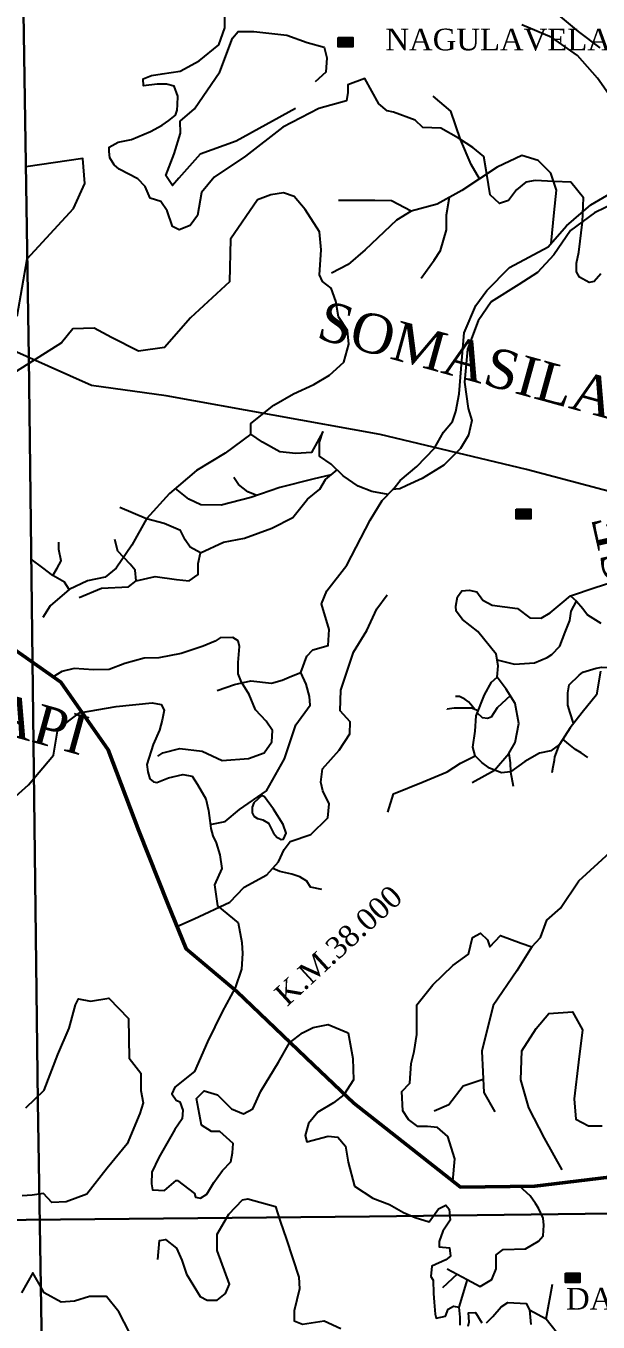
# Model space of a CAD drawing. Header units: millimetres. Extents: x 46 to 1858, y 42 to 1542.
# Drawn here: x 1032.4 to 1177.3, y 846.2 to 1174.5 of the extents above; entities that cross this region are included whole.
import ezdxf

# ---------------------------------------------------------------- set-up
doc = ezdxf.new("R2010")
doc.units = ezdxf.units.MM
doc.header["$MEASUREMENT"] = 0
for name, color, linetype in [('CONTOUR', 31, 'Continuous'), ('NALA', 4, 'Continuous'), ('TEXT', 7, 'Continuous'), ('WATER', 4, 'Continuous')]:
    doc.layers.add(name, color=color, linetype=linetype)
for name, color, linetype, lineweight in [('FLOODFLOWCANAL', 4, 'Continuous', 50), ('RIVER', 4, 'Continuous', 25), ('ROAD', 1, 'Continuous', 25), ('TITLE', 7, 'Continuous', 30)]:
    doc.layers.add(name, color=color, linetype=linetype, lineweight=lineweight)
doc.styles.get("Standard").update_dxf_attribs({"font": 'times.ttf'})

msp = doc.modelspace()

# ---------------------------------------------------------------- hatches: boundary and pattern name
at = {"layer": 'TEXT'}
for points in [[(1115.17, 1171.62), (1111.5, 1171.62), (1111.5, 1169.18), (1115.17, 1169.18)], [(1160.23, 1052.11), (1156.57, 1052.11), (1156.57, 1049.67), (1160.23, 1049.67)], [(1172.66, 858.66), (1169, 858.66), (1169, 856.22), (1172.66, 856.22)]]:
    msp.add_hatch(color=256, dxfattribs=at).paths.add_polyline_path(points)

# ---------------------------------------------------------------- linework, layer by layer
at = {"layer": 'CONTOUR'}
for points in [[(1177.93, 1111.73), (1176.25, 1109.74), (1174.99, 1109.53), (1172.57, 1110.89), (1171.84, 1112.26), (1171.84, 1114.46), (1172.36, 1117.19), (1173.37, 1124.93), (1173.62, 1130.99), (1170.37, 1134.98), (1166.05, 1135.07), (1161.33, 1135.4), (1159.02, 1134.98), (1156.61, 1132.98), (1154.61, 1130.26), (1152.3, 1129.52), (1149.99, 1131.73), (1149.07, 1136.99), (1148.31, 1141.48), (1145.58, 1143.68), (1141.9, 1146.1), (1137.49, 1148.61), (1132.87, 1148.82), (1130.98, 1150.61), (1125.52, 1152.7), (1123.84, 1153.02), (1121.79, 1154.78), (1118.21, 1161.18), (1118.21, 1161.18), (1113.91, 1159.6), (1113.91, 1157.61), (1113.59, 1155.51), (1106.56, 1153.63), (1097.5, 1148.86), (1088.04, 1141.52), (1080.06, 1136.17), (1076.91, 1132.29), (1075.86, 1126.52), (1073.97, 1124), (1071.24, 1122.84), (1069.56, 1123.68), (1068.19, 1127.67), (1066.62, 1130.08), (1063.89, 1130.92), (1063.89, 1130.92), (1062.63, 1133.86), (1060.74, 1135.75), (1056.01, 1138.26), (1054.75, 1139.31), (1053.7, 1141.1), (1053.49, 1142.67), (1053.49, 1143.82), (1055.8, 1145.08), (1059.16, 1145.71), (1063.99, 1147.81), (1066.93, 1149.38), (1068.61, 1150.54), (1070.29, 1151.9), (1070.71, 1153.16), (1070.82, 1154.52), (1070.92, 1156.73), (1069.98, 1159.24), (1067.98, 1159.77), (1065.67, 1159.77), (1062.21, 1159.35), (1062.21, 1159.35), (1062.1, 1161.13), (1062.1, 1161.13), (1064.2, 1161.97), (1066.93, 1162.39), (1071.45, 1163.02), (1076.28, 1165.64), (1081.23, 1169.68), (1082.81, 1173.99), (1082.81, 1180.07)], [(1100.65, 1153.62), (1085.69, 1145.31), (1076.53, 1142.04), (1071.11, 1135.97), (1069.52, 1134.1), (1067.84, 1136.62), (1069.99, 1142.13), (1071.58, 1147.36), (1071.48, 1150.35), (1075.13, 1153.52), (1081.49, 1162.91), (1084.76, 1171.41), (1086.17, 1173.09), (1090.09, 1173.09), (1098.51, 1172.16), (1103.65, 1170.29), (1107.95, 1169.17), (1108.6, 1166.46), (1108.32, 1162.82), (1105.61, 1160.39)], [(1177.85, 1011.1), (1176.87, 1005.1), (1173.24, 1000.64), (1170.17, 996.73), (1167.51, 992.55), (1165.28, 990.88), (1162.48, 990.32), (1158.71, 988.22), (1155.08, 985.57), (1152.85, 985.3), (1149.77, 986.55), (1147.82, 987.95), (1146.14, 989.62), (1145.58, 991.85), (1146.14, 995.9), (1146.42, 999.8), (1148.52, 1005.1), (1150.33, 1008.31), (1151.72, 1009.56), (1152, 1012.48), (1151.44, 1015.41), (1146.83, 1021.13), (1142.92, 1024.2), (1141.38, 1026.29), (1141.24, 1027.55), (1141.66, 1029.92), (1142.78, 1031.46), (1144.6, 1031.6), (1146.55, 1031.18), (1148.09, 1029.08), (1150.46, 1027.83), (1156.89, 1026.99), (1159.96, 1024.62), (1162.89, 1024.48), (1165.13, 1025.88), (1168.2, 1028.39), (1170.3, 1030.2), (1171.84, 1028.82), (1173.38, 1027), (1174.63, 1025.33), (1177.99, 1023.24)], [(1028.16, 977.9), (1033.11, 982.31), (1039.41, 989.8), (1040.51, 996.4), (1046, 1000.54), (1055.24, 1002.15), (1064.35, 1003.09), (1066.63, 1002.68), (1067.43, 1001.21), (1066.89, 998.67), (1066.22, 996.13), (1064.62, 992.52), (1063.01, 987.43), (1063.28, 985.56), (1063.81, 983.82), (1064.75, 983.02), (1065.56, 982.89), (1068.5, 984.09), (1072.12, 984.89), (1074.53, 984.49), (1075.87, 982.35), (1078.01, 978.74), (1078.68, 975.8), (1078.95, 973.25), (1079.22, 971.25), (1079.75, 969.38), (1080.56, 967.64), (1081.49, 964.56), (1082.03, 961.08), (1080.15, 956.93), (1080.89, 951.62), (1086.18, 947.38), (1087.11, 942.36), (1087.24, 939.58), (1086.98, 935.61), (1085.39, 930.85), (1082.08, 924.77), (1078.37, 917.23), (1075.06, 909.69), (1070.16, 905.75), (1069.37, 904.03), (1070.43, 902.44), (1071.35, 902.05), (1072.15, 899.93), (1072.01, 897.68), (1070.16, 895.04), (1066.05, 887.9), (1064.33, 884.19), (1064.2, 881.28), (1064.47, 879.7), (1067.51, 879.56), (1070.43, 882.08), (1070.82, 882.08), (1075.06, 878.77), (1075.32, 877.84), (1076.65, 877.58), (1078.24, 878.64), (1079.96, 881.55), (1082.21, 884.59), (1084.33, 886.84), (1084.73, 889.09), (1084.86, 891.47), (1081.55, 894.51), (1079.43, 894.51), (1076.91, 896.1), (1075.59, 902.84), (1077.58, 904.82), (1080.89, 903.77), (1084.46, 900.2), (1087.51, 899.01), (1089.89, 900.2), (1091.88, 904.69), (1096.38, 912.1), (1099.16, 916.99), (1102.47, 919.51), (1105.12, 920.83), (1108.96, 921.62), (1113.99, 919.51), (1115.19, 913.02), (1115.32, 907.6), (1112.93, 903.77), (1110.29, 901.78), (1106.31, 899.4), (1103.93, 896.49), (1103.13, 893.45), (1103.53, 891.86), (1108.96, 893.32), (1111.35, 893.05), (1113.33, 890.81), (1113.99, 886.71), (1115.58, 880.62), (1120.22, 877.58), (1124.46, 875.99), (1128.03, 874.01), (1130.94, 872.69), (1134.52, 871.63), (1136.9, 874.93), (1138.76, 875.86), (1139.55, 874.8), (1139.82, 872.02), (1137.96, 869.25), (1137.04, 866.6), (1137.04, 865.28), (1139.68, 865.01), (1139.95, 862.9), (1138.76, 861.97), (1135.18, 860.39), (1134.97, 857.79), (1135.5, 856.87), (1135.63, 853.43), (1135.77, 851.31), (1136.03, 848.27), (1136.3, 847.21), (1138.68, 847.74), (1139.34, 849.46), (1140.67, 850.26), (1141.99, 849.99), (1142.25, 847.48), (1142.25, 845.49)], [(1168.21, 884.77), (1163.68, 892.84), (1159.71, 900.48), (1157.73, 907.55), (1158.01, 914.91), (1161.56, 920.57), (1164.81, 924.39), (1170.76, 924.81), (1173.31, 920.28), (1172.32, 912.08), (1171.19, 902.74), (1171.61, 897.65), (1174.87, 895.95), (1178.27, 895.95)], [(1058.61, 843.59), (1055.97, 848.86), (1052.86, 852.69), (1048.54, 852.69), (1044.71, 851.49), (1041.35, 851.25), (1037.04, 853.65), (1036.08, 855.32), (1034.88, 857.48), (1034.16, 858.68), (1031.29, 853.65)], [(1149.01, 846.02), (1150.6, 847.61), (1152.72, 850.12), (1154.44, 851.18), (1159.07, 850.92), (1159.87, 849.33), (1160.26, 845.63)], [(1144.37, 845.23), (1144.64, 846.29), (1144.51, 848.54), (1146.23, 848.67), (1147.82, 846.02)]]:
    msp.add_lwpolyline(points, dxfattribs=at)
at = {"layer": 'FLOODFLOWCANAL'}
msp.add_lwpolyline([(1025.46, 1019.36), (1041.28, 1008.29), (1053.27, 991.19), (1060.97, 970.68), (1068.39, 952.15), (1072.96, 940.75), (1085.8, 929.92), (1105.2, 911.4), (1115.47, 901.71), (1142.41, 880.41), (1161.24, 880.69), (1180.08, 882.97)], dxfattribs=at)
at = {"layer": 'NALA'}
for points in [[(1147.24, 1135.78), (1145.12, 1139.38), (1142.47, 1145.72), (1139.97, 1152.95), (1135.51, 1156.71)], [(1030.17, 1101.03), (1032.74, 1115.55), (1044.5, 1128.25), (1047.32, 1134.58), (1046.85, 1140.92), (1046.85, 1140.92), (1032.38, 1138.82)], [(1091.03, 1130.5), (1084.2, 1120.5), (1083.97, 1109.71), (1074.1, 1100.56), (1067.52, 1093.05), (1060.95, 1092.12), (1054.13, 1095.63), (1049.67, 1097.98), (1044.27, 1097.75), (1041.45, 1094.23), (1029.94, 1086.95)], [(1124.09, 1055.84), (1120.02, 1056.61), (1116.5, 1057.92), (1112.77, 1060.56), (1109.69, 1063.52), (1106.72, 1065.56), (1106.72, 1069.07), (1107.6, 1071.7), (1104.74, 1066.43), (1100.79, 1066.21), (1096.73, 1066.65), (1092.33, 1069.07), (1089.37, 1071.15), (1089.37, 1073.79), (1095.19, 1078.5), (1100.13, 1081.36), (1105.29, 1083.66), (1109.25, 1086.07), (1112.87, 1089.37), (1114.2, 1093.9), (1113.87, 1097.41), (1111.56, 1100.81), (1110.9, 1104.76), (1109.7, 1108.06), (1107.5, 1109.81), (1106.73, 1111.46), (1107.18, 1117.77), (1106.74, 1122.38), (1103.11, 1127.98), (1100.37, 1131.27), (1097.62, 1132.26), (1094.43, 1131.71), (1091.03, 1130.5)], [(1089.37, 1071.15), (1082.87, 1066.32), (1075.62, 1061.93), (1068.8, 1056.12), (1062.96, 1049.69), (1059.23, 1043), (1055.27, 1037.18), (1052.52, 1034.88), (1048.02, 1034), (1043.41, 1031.81), (1038.57, 1027.64), (1036.7, 1024.68)], [(1060.32, 1034), (1065.17, 1035.1), (1070.55, 1034.33), (1073.74, 1034), (1076.04, 1035.54), (1076.04, 1038.39), (1076.59, 1041.03), (1082.42, 1043.77), (1087.8, 1044.76), (1094.72, 1047.28), (1100.01, 1050.04), (1103.75, 1054.65), (1106.82, 1057.18), (1108.25, 1059.59), (1111.23, 1062.04)], [(1109.74, 1060.81), (1105.06, 1059.7), (1096.72, 1057.62), (1089.36, 1055.09), (1081.88, 1053.12), (1076.72, 1053.23), (1073.65, 1054.65), (1070.27, 1057.37)], [(1079.08, 972.25), (1082.86, 973), (1086.48, 976.07), (1093.29, 980.79), (1097.91, 988.91), (1100.76, 997.46), (1104.4, 1002.45), (1104.18, 1004.64), (1103.41, 1007.83), (1101.98, 1010.79), (1103.52, 1014.85), (1105.06, 1016.49), (1108.9, 1017.59), (1109.23, 1021.65), (1107.26, 1028.12), (1108.58, 1031.41), (1113.64, 1037.96), (1119.58, 1049.37), (1122.65, 1054.3), (1125.53, 1057.37)], [(1090.87, 1055.61), (1088.59, 1056.52), (1086.28, 1058.38), (1085.07, 1060.14)], [(1076.59, 1041.03), (1073.98, 1042.47), (1072.77, 1044.34), (1071.56, 1046.75), (1067.38, 1048.51), (1062.96, 1049.69), (1056.18, 1052.57)], [(1045.93, 1029.72), (1051.54, 1032.14), (1058.35, 1032.47), (1060.32, 1034), (1060.1, 1036.64), (1058.79, 1038.17), (1055.71, 1041.46), (1054.94, 1044.43)], [(1170.3, 1030.2), (1176.5, 1032.31), (1182.12, 1034.05), (1185.62, 1035.05), (1188.75, 1036.17), (1190.49, 1038.79), (1191.87, 1041.91), (1192.99, 1043.53), (1197.7, 1046.51)], [(1039.23, 1035.32), (1040.33, 1037.18), (1041.32, 1039.05), (1040.77, 1041.9), (1040.77, 1043.77)], [(1043.41, 1031.81), (1042.2, 1033.67), (1039.23, 1035.32), (1036.7, 1037.29), (1033.74, 1039.48)], [(1070.67, 946.45), (1075.04, 948.38), (1084.06, 952.55), (1087.69, 956.4), (1093.41, 959.47), (1096.38, 962.77), (1097.81, 965.96), (1099.35, 967.93), (1104.54, 969.76), (1108.83, 973.94), (1109.16, 977.46), (1107.62, 980.75), (1107.07, 982.95), (1107.51, 986.35), (1111.69, 991.08), (1114.44, 995.25), (1114.55, 998.22), (1112.02, 1001.08), (1112.13, 1006.24), (1115.33, 1015.88), (1118.74, 1021.37), (1121.27, 1026.87), (1123.91, 1030.38)], [(1151.72, 1013.95), (1156.08, 1012.89), (1161.14, 1013.2), (1164.38, 1014.51), (1165.54, 1015.35), (1167.58, 1017.4), (1168.95, 1021), (1170.12, 1023.96), (1170.49, 1026.3), (1171.84, 1028.82)], [(1065.78, 989.52), (1067.09, 990.43), (1071.41, 991.48), (1077.03, 990.82), (1082.13, 988.47), (1088.81, 989), (1092.73, 990.43), (1094.69, 993.18), (1094.82, 996.05), (1093.25, 998.4), (1090.51, 1001.28), (1088.94, 1005.2), (1086.97, 1008.33), (1086.19, 1010.42), (1086.19, 1013.3), (1086.52, 1017.3), (1086.15, 1018.77), (1084.79, 1019.63), (1081.59, 1019.51), (1080.36, 1018.65), (1077.28, 1017.42), (1071.73, 1015.57), (1066.06, 1014.47), (1062.37, 1014.34), (1057.44, 1012.99), (1053.49, 1011.51), (1049.55, 1011.39), (1044.62, 1011.76), (1041.54, 1011.02), (1039.32, 1009.66)], [(1171.08, 997.89), (1170.23, 1000.52), (1169.61, 1002.49), (1169.61, 1005.63), (1169.92, 1007.6), (1172.45, 1010.05), (1173.43, 1010.85), (1176.82, 1011.84), (1178.26, 1012.12), (1182.36, 1011.84), (1184.88, 1011.78), (1188.82, 1010.48), (1191.96, 1008.7), (1196.03, 1001.81), (1197.12, 996.71), (1194.56, 988.94), (1195.64, 985.7), (1196.92, 981.57), (1199.38, 978.62), (1203.71, 976.95), (1206.07, 975.67), (1209.92, 973.09)], [(1080.87, 1006.17), (1085.27, 1007.72), (1089.34, 1008.6), (1094.62, 1008.05), (1097.26, 1008.82), (1099.68, 1009.8), (1101.98, 1010.79)], [(1145.42, 982.89), (1151.03, 986.04), (1154.64, 990.23), (1156.25, 993.06), (1157.23, 997.86), (1156.31, 1002.9), (1154.03, 1006.53), (1151.72, 1009.56)], [(1155.06, 1004.89), (1151.69, 1001.81), (1150.21, 999.41), (1149.29, 999.1), (1147.99, 999.23), (1146.7, 1000.5), (1146.91, 1001.05), (1145.22, 1001.75), (1142.51, 1001.75), (1140.85, 1001.75), (1139.07, 1001.44), (1139.07, 1001.44)], [(1146.07, 1001.4), (1145.1, 1002.61), (1144.48, 1003.35), (1143.5, 1004.02), (1142.21, 1004.64), (1141.16, 1004.64)], [(1165.61, 985.44), (1165.92, 986.85), (1166.23, 988.51), (1166.35, 989.43), (1167.51, 992.55)], [(1174.72, 989.19), (1173, 990.42), (1171.52, 991.28), (1169.86, 992.63), (1168.33, 993.84), (1168.33, 993.84)], [(1124.04, 975.41), (1125.47, 980.05), (1132.98, 983.02), (1139.06, 985.56), (1142.48, 987.77), (1146.14, 989.62)], [(1154.64, 990.23), (1155.01, 987.88), (1155.08, 985.57), (1155.81, 981.92)], [(1140.47, 881.95), (1141.02, 887.57), (1139.27, 893.26), (1136.58, 895.48), (1134.05, 895.79), (1131.68, 895.79), (1129.3, 897.53), (1127.88, 899.75), (1127.88, 899.75), (1127.56, 904.65), (1129.62, 906.7), (1129.93, 911.76), (1130.73, 914.76), (1131.36, 919.03), (1131.36, 922.51), (1131.36, 926.62), (1135.47, 931.62), (1140.54, 936.52), (1144.5, 939.37), (1145.45, 943.63), (1145.45, 943.63), (1147.51, 944.74), (1149.25, 943), (1149.88, 941.26), (1152.57, 944.11), (1152.57, 944.11), (1157.79, 942.21), (1160.49, 941.26), (1162.7, 943.63), (1164.28, 948.06), (1167.77, 951.06), (1172.36, 958.02), (1180.27, 965.14)], [(1107.37, 955.78), (1104.43, 956.37), (1103.55, 957.94), (1101.79, 959.01), (1099.73, 959.7), (1096.7, 960.38), (1094.9, 961.12)], [(1160.49, 941.26), (1156.7, 935.22), (1150.69, 926.37), (1147.84, 914.83), (1148.31, 904.39), (1151.16, 899.49)], [(1032.41, 900.51), (1037.03, 904.93), (1040.49, 913.97), (1043.38, 920.69), (1044.94, 926.56), (1045.71, 928.1), (1048.79, 927.52), (1053.41, 928.29), (1058.41, 923.1), (1058.6, 913.11), (1061.49, 909.27), (1061.49, 904.85), (1062.07, 901.77), (1061.3, 899.08), (1058.03, 891.39), (1053.02, 885.24), (1047.83, 878.6), (1042.63, 876.68), (1038.98, 876.49), (1036.86, 878.8), (1033.98, 878.41), (1031.47, 878.22)], [(1148.16, 907.71), (1143.09, 905.98), (1139.45, 901.23), (1135.81, 899.65)], [(1139.05, 859.73), (1144.11, 857.01), (1147.42, 855.26), (1150.34, 857.01), (1151.5, 859.73), (1151.5, 863.23), (1153.26, 864.59), (1158.9, 864.78), (1162.21, 866.73), (1163.38, 868.09), (1163.57, 870.81), (1163.38, 872.56), (1162.21, 875.09), (1161.43, 876.25), (1160.07, 878.2), (1157.34, 880.63)], [(1065.85, 862.06), (1066.24, 866.92), (1067.8, 867.12), (1070.53, 864.98), (1071.89, 861.87), (1073.06, 858.37), (1076.56, 852.73), (1078.31, 851.76), (1080.84, 851.76), (1082.98, 853.51), (1083.96, 855.84), (1080.84, 864.4), (1080.84, 868.48), (1083.76, 873.53), (1087.27, 877.23), (1088.63, 877.42), (1095.64, 875.48), (1096.81, 871.78), (1098.36, 867.12), (1101.48, 857.59), (1101.67, 854.67), (1100.31, 849.04), (1100.31, 846.51), (1102.45, 845.73), (1107.9, 846.51), (1112.18, 844.57)], [(1141.58, 858.37), (1137.88, 854.87)], [(1144.11, 857.01), (1141.99, 849.99)], [(1164.16, 847.09), (1165.72, 855.84)], [(1159.87, 849.33), (1164.16, 847.09), (1168.25, 841.84)]]:
    msp.add_lwpolyline(points, dxfattribs=at)
at = {"layer": 'RIVER'}
for points in [[(1164.6, 1179.4), (1172.25, 1173.07), (1177.72, 1168.92)], [(1183.27, 1152.52), (1177.12, 1161.3), (1172.09, 1167.06), (1165.58, 1171.56), (1157.93, 1174.78)], [(1165.4, 1119.4), (1166.13, 1127.27), (1166.74, 1132.9), (1165.35, 1137.24), (1162.14, 1140.44), (1157.96, 1141.68), (1151.71, 1138.73), (1142.76, 1132.84), (1136.51, 1129.37), (1129.92, 1127.63), (1126.27, 1125.29), (1118.27, 1117.82), (1114.01, 1114.09), (1109.76, 1111.92)], [(1129.92, 1127.63), (1124.95, 1130.22), (1120.78, 1130.3), (1113.4, 1130.3), (1111.58, 1130.3)], [(1181.92, 1129.89), (1176.41, 1127.18), (1170.33, 1122.68), (1166.11, 1116.53), (1161.9, 1112.04), (1157.25, 1109.04), (1150.2, 1104.63), (1146.91, 1099.78), (1144.2, 1092.63), (1143.48, 1084.28), (1144.41, 1077.64), (1145.34, 1074.58), (1144.48, 1070.87), (1142.48, 1067.51), (1138.19, 1063.3), (1132.76, 1059.87), (1128.82, 1058.08), (1127.11, 1057.23), (1126.04, 1057.15), (1125.46, 1057.08), (1125.53, 1057.37), (1127.18, 1059.37), (1131.4, 1062.94), (1135.83, 1067.58), (1138.12, 1071.65), (1140.41, 1074.29), (1141.27, 1076.87), (1142.12, 1081.29), (1142.76, 1089.77), (1143.41, 1096.77), (1146.34, 1103.7), (1149.13, 1107.49), (1154.86, 1113.32), (1164.65, 1118.54), (1169.3, 1123.89), (1175.45, 1129.18), (1180.53, 1132.11)], [(1132.5, 1110.62), (1135.8, 1115.22), (1137.36, 1117.65), (1138.93, 1122.85), (1138.93, 1126.66), (1139.64, 1131.1)]]:
    msp.add_lwpolyline(points, dxfattribs=at)
at = {"layer": 'ROAD'}
msp.add_lwpolyline([(1231.38, 1042.98), (1159.18, 1062.13), (1122.12, 1071.06), (1067.91, 1080.85), (1049.06, 1083.4), (1009.77, 1100.95), (991.56, 1108.6), (950.03, 1133.49), (904.98, 1157.74), (861.22, 1166.99), (843.01, 1172.1), (804.77, 1185.02), (761.01, 1202.89), (734.49, 1210.87), (690.4, 1209.91), (670.92, 1203.53), (644.08, 1191.09), (616.61, 1185.98), (601.27, 1183.43), (592.65, 1184.07), (569.01, 1182.15), (514.14, 1171.84), (459.83, 1153.97)], dxfattribs=at)
at = {"layer": 'TEXT'}
for points in [[(1111.5, 1171.62), (1115.17, 1171.62), (1115.17, 1169.18), (1111.5, 1169.18)], [(1156.57, 1052.11), (1160.23, 1052.11), (1160.23, 1049.67), (1156.57, 1049.67)], [(1169, 858.66), (1172.66, 858.66), (1172.66, 856.22), (1169, 856.22)]]:
    msp.add_lwpolyline(points, close=True, dxfattribs=at)
at = {"layer": 'TITLE'}
for points in [[(1027.55, 1537.83), (1028.31, 1421.01), (1030.59, 1254.28), (1033.13, 1090.57), (1035.41, 902.03), (1038.2, 730.46), (1040.73, 520.04), (1043.52, 387.34), (1047.32, 207.15), (1047.07, 44.42)], [(57.15, 863.71), (236.8, 865.6), (484.29, 868.07), (797.65, 869.81), (1119.42, 872.96), (1426.33, 876.76), (1829.44, 880.95), (1852.14, 880.77)]]:
    msp.add_lwpolyline(points, dxfattribs=at)
at = {"layer": 'WATER'}
msp.add_lwpolyline([(1092.12, 979.56), (1090.14, 977.75), (1089.71, 976.63), (1089.71, 975.17), (1090.14, 974.39), (1091.09, 973.79), (1092.38, 973.44), (1093.85, 972.58), (1095.06, 970.08), (1095.92, 969.05), (1096.44, 968.79), (1097.04, 968.44), (1097.65, 968.53), (1098.34, 970.08), (1097.56, 972.24), (1095.14, 976.11), (1092.81, 979.22)], close=True, dxfattribs=at)

# ---------------------------------------------------------------- texts
at = {"layer": 'TEXT'}
for s, p in [('NAGULAVELATUR', (1123.43, 1168.32)), ('DASARAPALLE', (1169.16, 849.39))]:
    msp.add_text(s, height=5.4898, dxfattribs=at).set_placement(p)
for s, height, rotation, p in [('SOMASILA TO NELLORE ROAD', 10, 344.5554, (1105.62, 1095.46)), ('SURPLUS COURSE', 10, 102.8182, (1213.9, 925.89)), ('CHIPINAPI', 10, 344.5554, (974.36, 1009.6)), ('K.M.38.000', 5.49, 42.5819, (1098.53, 925.98))]:
    msp.add_text(s, height=height, rotation=rotation, dxfattribs=at).set_placement(p)

doc.saveas('drawing.dxf')
